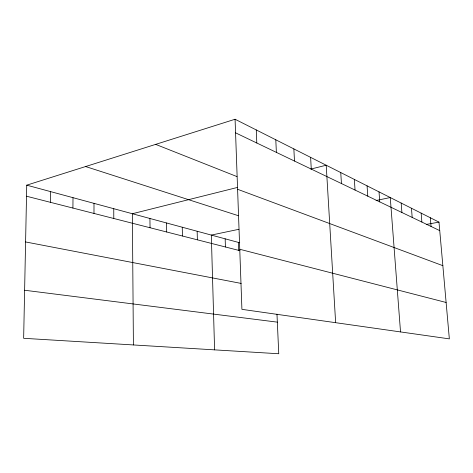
<?xml version="1.0" encoding="UTF-8"?>
<svg xmlns="http://www.w3.org/2000/svg" width="473" height="473" viewBox="0 0 473 473"><rect width="100%" height="100%" fill="white"/><g stroke="black" fill="none" stroke-linecap="round" stroke-linejoin="round"><path stroke-width="0.71" d="M93.979 213.435L94.003 203.36M72.919 208.061L73.002 197.679M50.475 202.332L50.623 191.63M235.075 119.249L241.916 309.342L449.35 338.875L438.985 222.127L235.075 119.249L26.736 185.168L23.65 338.301L278.757 353.751L276.977 314.131M237.6 187.403L132.369 213.731L133.404 344.947M310.832 169.074L326.21 165.225L335.641 322.687M238.883 229.299L211.313 235.081L214.594 349.86M376.065 200.517L390.26 197.543L400.525 331.928M426.232 224.444L438.985 222.127M24.62 290.245L277.338 322.143M25.589 241.945L241.189 283.428M26.512 196.218L240.006 250.702M239.752 249.265L446.122 302.478M26.736 185.168L239.722 242.761M85.601 166.543L238.475 215.741M237.594 189.277L442.852 265.678M155.664 144.377L236.938 176.577M235.566 132.836L439.742 230.623M430.306 217.746L431.057 226.466M421.136 213.116L421.892 222.074M411.439 208.226L412.19 217.426M401.163 203.041L401.914 212.507M379.015 191.872L379.754 201.894M367.066 185.842L367.793 196.165M354.336 179.421L355.052 190.063M340.743 172.562L341.447 183.542M310.619 157.361L311.275 169.092M293.857 148.906L294.484 161.051M275.794 139.795L276.38 152.383M256.26 129.939L256.804 143.006M238.327 242.389L238.611 250.347M225.16 238.824L225.426 246.983M197.158 231.256L197.371 239.823M182.253 227.223L182.436 236.009M166.531 222.972L166.685 231.989M149.929 218.485L150.047 227.744M113.757 208.699L113.786 218.491"/></g></svg>
